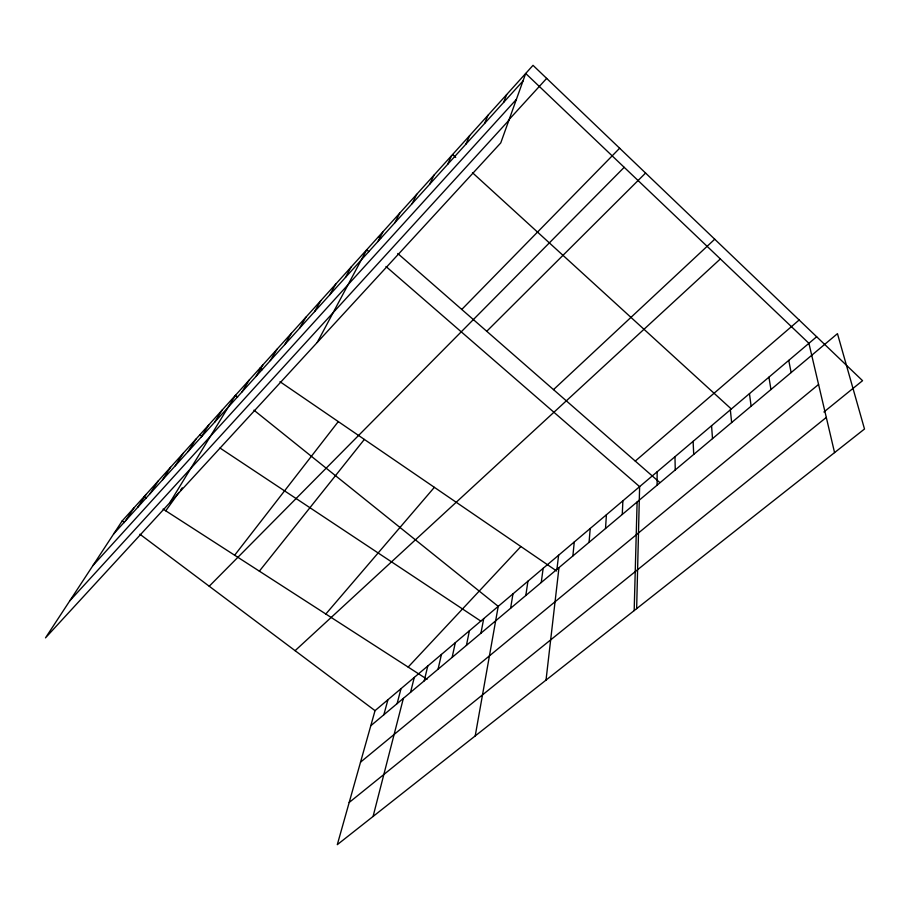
<?xml version="1.0" encoding="UTF-8"?>
<svg xmlns="http://www.w3.org/2000/svg" width="910" height="910" viewBox="0 0 910 910"><rect width="100%" height="100%" fill="white"/><g stroke="black" fill="none" stroke-linecap="round" stroke-linejoin="round"><path stroke-width="1.36" d="M657.111 485.178L657.145 471.812M636.647 608.654L639.616 486.645L385.988 266.505M634.179 610.599L637.114 501.979M622.269 514.457L622.884 500.818M605.525 528.517L606.413 514.753M589.066 542.349L590.215 528.471M572.868 555.953L574.278 541.962M546.023 680.111L558.99 567.624M556.931 569.353L558.592 555.248M541.245 582.525L543.145 568.318M525.809 595.493L527.937 581.194M510.612 608.267L512.967 593.866M475.213 735.94L498.225 606.356L253.935 410.171M480.924 633.212L483.71 618.641M466.421 645.395L469.401 630.744M452.134 657.395L455.318 642.676M438.063 669.225L441.441 654.427M424.208 680.862L427.768 666.006M410.546 692.339L414.289 677.404M373.077 816.463L403.369 698.38M397.101 703.635L401.014 688.654M383.838 714.782L387.933 699.733M816.657 336.757L375.034 710.653L337.303 844.662L864.5 429.008L837.462 333.651L370.779 725.748M503.594 102.443L506.642 94.583M484.575 123.487L487.965 115.297M465.92 144.121L469.64 135.624M447.64 164.369L451.667 155.553M429.702 184.207L434.036 175.107M412.105 203.681L416.735 194.296M394.849 222.779L399.752 213.133M377.912 241.525L383.076 231.618M317.215 342.467L366.707 249.772L368.846 251.626M345.447 277.459L351.101 267.074M329.875 294.681L335.767 284.079M314.587 311.607L320.695 300.789M299.561 328.226L305.885 317.215M284.796 344.572L291.325 333.367M270.281 360.633L277.004 349.247M256.006 376.433L262.922 364.864M241.98 391.96L249.078 380.221M169.806 502.718L235.451 395.327L237.624 397.078M214.612 422.24L222.051 410.194M201.269 437.005L208.868 424.811M188.131 451.542L195.889 439.2M175.22 465.84L183.126 453.362M162.503 479.911L170.557 467.296M149.991 493.755L158.181 481.026M137.672 507.382L145.998 494.528M125.557 520.793L134.009 507.837M823.903 412.002L862.555 380.676L533.021 65.338L122.19 520.929L45.5 637.865L500.762 142.904L525.696 73.46L808.91 343.309L834.561 452.611M165.756 510.806L178.951 492.424M180.601 490.126L182.25 487.828M234.643 555.225L338.292 421.592M259.361 571.161L364.353 439.428M325.837 614.011L434.366 487.328M113.613 533.999L523 80.967M92.877 565.633L516.391 99.383M508.372 120.302L546.66 78.397M69.786 600.839L508.872 120.336M408.158 667.087L520.884 546.523M461.768 309.446L619.642 148.228M209.22 586.233L624.203 167.315M486.748 331.274L645.577 173.048M553.508 389.628L714.737 239.216M295.102 650.673L720.356 258.94M635.26 461.086L799.151 319.99M360.531 762.159L818.568 384.475M349.178 802.483L826.303 417.428M143.973 496.769L146.362 498.316M163.083 509.088L427.086 679.292M199.927 434.718L202.293 436.288M219.993 448.027L480.81 621.098M260.044 368.049L262.399 369.653M279.984 381.7L556.647 570.991M122.19 520.929L124.408 522.59M139.901 534.216L375.034 710.653M378.514 236.68L380.653 238.545M397.761 253.503L659.693 482.436M452.577 154.541L455.728 157.407M472.483 172.718L731.321 409.011M788.742 360.394L791.143 372.565M768.927 377.172L770.952 389.537M749.465 393.643L751.114 406.201M730.343 409.83L731.64 422.558M711.563 425.732L712.507 438.631M693.113 441.361L693.716 454.42M674.97 456.718L675.254 469.935"/></g></svg>
